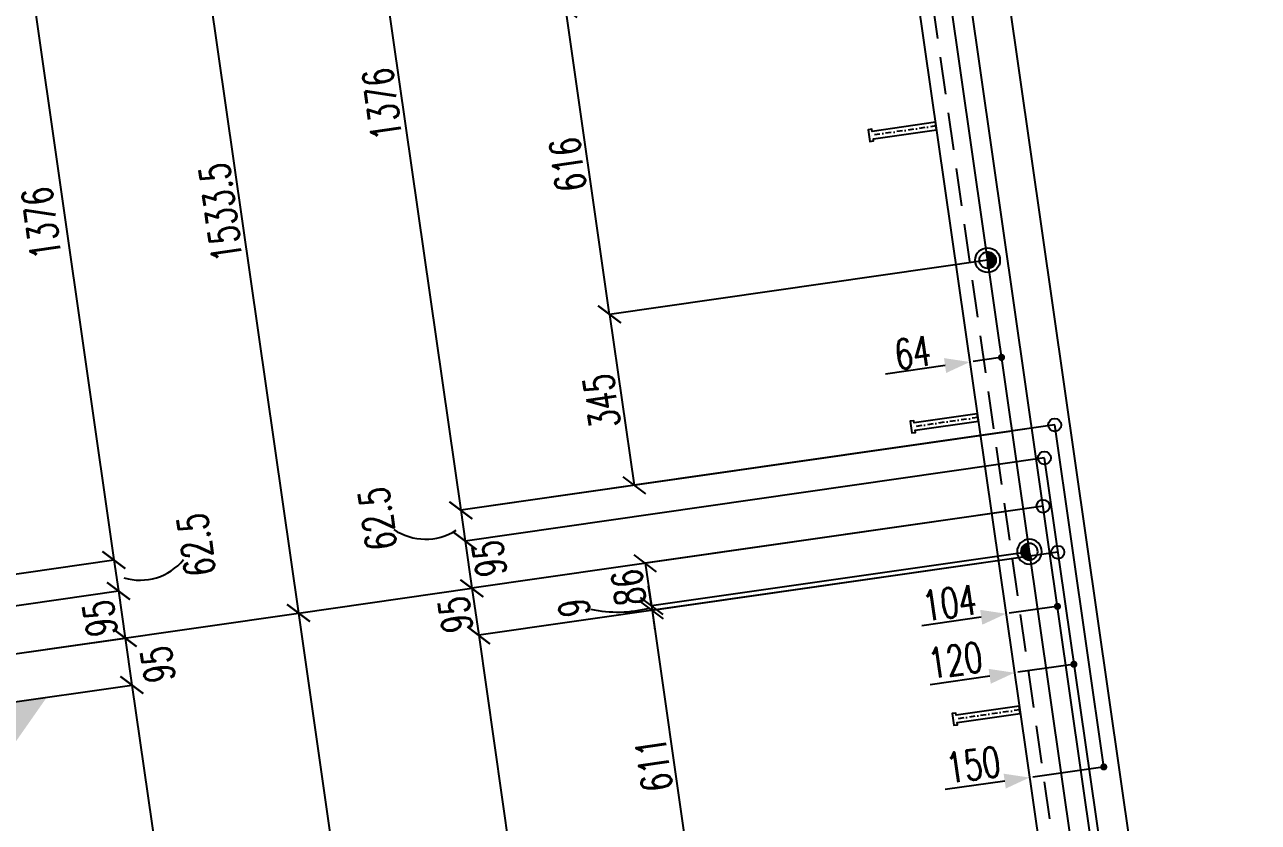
# Model space of a CAD drawing. Extents: x 142141 to 158361, y -148739 to -137259.
# Drawn here: x 152935 to 155400, y -142257 to -140664 of the extents above; entities that cross this region are included whole.
import ezdxf

# ---------------------------------------------------------------- set-up
doc = ezdxf.new("R2010")
doc.units = 0
doc.header["$LTSCALE"] = 150
doc.header["$MEASUREMENT"] = 0
doc.linetypes.add('DASHDOT', pattern=[1, 0.5, -0.25, 0, -0.25])
doc.linetypes.add('DASHED', pattern=[0.75, 0.5, -0.25])
doc.layers.get('0').update_dxf_attribs({"linetype": 'CONTINUOUS'})
for name, color, linetype in [('ASSI', 6, 'CONTINUOUS'), ('Echelon', 3, 'CONTINUOUS'), ('FORI', 2, 'CONTINUOUS'), ('LINEA_ANG', 2, 'CONTINUOUS'), ('LS', 7, 'CONTINUOUS'), ('LSP', 3, 'CONTINUOUS'), ('MZ', 6, 'DASHDOT'), ('QT_MAL', 7, 'CONTINUOUS'), ('QT_MPR', 7, 'CONTINUOUS'), ('QT_MSP', 7, 'CONTINUOUS'), ('TRAT-Y', 7, 'DASHED')]:
    doc.layers.add(name, color=color, linetype=linetype)
doc.styles.add('QUOTE', font='ROMANS8.SHX', dxfattribs={"width": 0.7})
doc.styles.add('RS', font='ROMANS8.shx', dxfattribs={"width": 0.7})
doc.styles.get("Standard").update_dxf_attribs({"font": 'ROMANS8.SHX', "width": 0.7})
doc.dimstyles.new('FRECCE1', dxfattribs={"dimtxt": 60, "dimasz": 6.6667, "dimexe": 0, "dimexo": 0, "dimgap": 1, "dimtad": 1, "dimzin": 0, "dimdsep": 46, "dimtxsty": 'RS', "dimblk1": 'QUOTP', "dimblk2": 'QUOTF', "dimsah": 1, "dimcen": 0, "dimclrd": 2, "dimclre": 2, "dimclrt": 7, "dimadec": 0, "dimazin": 0, "dimtfac": 1, "dimtix": 1, "dimtmove": 2, "dimatfit": 3, "dimldrblk": 'QUOTP', "dimfxl": 1, "dimtolj": 1, "dimtzin": 0, "dimarcsym": 0})
doc.dimstyles.new('TRATTO', dxfattribs={"dimscale": 0, "dimtxt": 60, "dimasz": 40, "dimexe": 0, "dimexo": 0, "dimgap": 10, "dimtad": 1, "dimrnd": 0.5, "dimdsep": 46, "dimtxsty": 'RS', "dimblk1": 'OBLIQUE', "dimblk2": 'OBLIQUE', "dimsah": 1, "dimcen": 0.09, "dimclrd": 2, "dimclre": 2, "dimclrt": 7, "dimadec": 0, "dimazin": 0, "dimtfac": 1, "dimtix": 1, "dimtmove": 2, "dimatfit": 3, "dimfxl": 1, "dimtolj": 1, "dimtzin": 0, "dimarcsym": 0})

# ---------------------------------------------------------------- blocks, each defined once
blk = doc.blocks.new('16')
blk.add_circle((0, 0), 1)
blk = doc.blocks.new('ASSE98')
blk.add_line((0, 0), (1, 0))
at = {"color": 7, "style": 'QUOTE', "width": 0.5, "flags": 1}
for tag, p in [('TI', (1.38308, 6.82731)), ('DI_S', (1.38308, 6.42178)), ('D_S', (1.38308, 6.02092)), ('E_S', (1.38308, 5.68065)), ('NFORI', (1.36454, 5.29792)), ('ALAR', (1.36349, 4.93246)), ('FAM', (1.3775, 4.54645)), ('ALA', (1.38308, 4.19257)), ('DISP2', (1.38308, 3.84971)), ('DISP1', (1.38308, 3.50686)), ('PINZAF', (1.38308, 3.164)), ('PINZAI', (1.38308, 2.82114)), ('TRP', (1.38308, 2.47829)), ('NP', (1.38308, 2.13543)), ('SV', (1.38308, 1.79257)), ('PESO', (1.38308, 1.44971)), ('QUA', (1.38308, 1.10686)), ('LUN', (1.38308, 0.764)), ('PROF', (1.38308, 0.42114)), ('POS', (1.38308, 0.07829))]:
    blk.add_attdef(tag, p, '', height=0.2, dxfattribs=at)
at = {"color": 7, "flags": 1}
for tag, p in [('LAV1', (3.07431, 6.82847)), ('LAV2', (3.07431, 6.49513)), ('LAV3', (3.07431, 6.1618)), ('LAV4', (3.07431, 5.82847)), ('LAV5', (3.07431, 5.49513)), ('LAV6', (3.07431, 5.1618)), ('LAV7', (3.07431, 4.82847)), ('LAV8', (3.07431, 4.49513)), ('LAV9', (3.07431, 4.1618)), ('LAV10', (3.07431, 3.82847))]:
    blk.add_attdef(tag, p, '', height=0.2, dxfattribs=at)
blk = doc.blocks.new('P20')
at = {"color": 0}
for p, q in [((0, 0.98), (0.02, 1)), ((0, 0.94), (0.06, 1)), ((1, -0.01), (0, 0.99)), ((0, 0.89), (0.1, 0.99)), ((0, 0.85), (0.14, 0.99)), ((0, 0.8), (0.18, 0.98)), ((0, 0.76), (0.22, 0.98)), ((0, 0.71), (0.25, 0.97)), ((0, 0.67), (0.29, 0.96)), ((1, -0.05), (0, 0.95)), ((0, 0.62), (0.32, 0.95)), ((0, 0.58), (0.36, 0.93)), ((0, 0.53), (0.39, 0.92)), ((0, 0.49), (0.42, 0.91)), ((1, -0.09), (0, 0.9)), ((0, 0.44), (0.45, 0.89)), ((0, 0.4), (0.48, 0.88)), ((0.99, -0.13), (0, 0.86)), ((0, 0.35), (0.51, 0.86)), ((0, 0.31), (0.54, 0.84)), ((0, 0.26), (0.56, 0.83)), ((0.99, -0.17), (0, 0.81)), ((0, 0.22), (0.59, 0.81)), ((0, 0.17), (0.61, 0.79)), ((0.98, -0.21), (0, 0.77)), ((0, 0.13), (0.64, 0.77)), ((0, 0.08), (0.66, 0.75)), ((0, 0.04), (0.69, 0.73)), ((0.97, -0.25), (0, 0.72)), ((0, -0.01), (0.71, 0.7)), ((0.96, -0.28), (0, 0.68)), ((0, -0.05), (0.73, 0.68)), ((0, -0.1), (0.75, 0.66)), ((0.95, -0.32), (0, 0.63)), ((0, -0.14), (0.77, 0.63)), ((0, -0.19), (0.79, 0.61)), ((0.94, -0.35), (0, 0.59)), ((0, -0.23), (0.81, 0.58)), ((0, -0.28), (0.83, 0.56)), ((0.92, -0.38), (0, 0.54)), ((0, -0.32), (0.85, 0.53)), ((0.91, -0.41), (0, 0.5)), ((0, -0.36), (0.87, 0.5)), ((0, -0.41), (0.88, 0.47)), ((0.9, -0.44), (0, 0.45)), ((0, -0.45), (0.9, 0.44)), ((0.88, -0.47), (0, 0.41)), ((0, -0.5), (0.91, 0.41)), ((0, -0.54), (0.92, 0.38)), ((0.87, -0.5), (0, 0.36)), ((0, -0.59), (0.94, 0.35)), ((0.85, -0.53), (0, 0.32)), ((0, -0.63), (0.95, 0.31)), ((0, -0.68), (0.96, 0.28)), ((0.83, -0.56), (0, 0.27)), ((0, -0.72), (0.97, 0.25)), ((0.81, -0.58), (0, 0.23)), ((0, -0.77), (0.98, 0.21)), ((0.79, -0.61), (0, 0.18)), ((0, -0.81), (0.99, 0.17)), ((0.77, -0.63), (0, 0.14)), ((0, -0.86), (0.99, 0.13)), ((0.75, -0.66), (0, 0.09)), ((0, -0.9), (1, 0.09)), ((0.73, -0.68), (0, 0.05)), ((0, -0.95), (1, 0.05)), ((0.71, -0.7), (0, 0.01)), ((0, -0.99), (1, 0.01)), ((1, 0.04), (0.04, 1)), ((1, 0.09), (0.09, 1)), ((0.99, 0.14), (0.14, 0.99)), ((0.98, 0.19), (0.19, 0.98)), ((0.97, 0.25), (0.25, 0.97)), ((0.95, 0.31), (0.31, 0.95)), ((0.92, 0.38), (0.38, 0.92)), ((0.88, 0.47), (0.47, 0.88)), ((0.81, 0.59), (0.59, 0.81)), ((0.69, -0.73), (0, -0.04)), ((0.66, -0.75), (0, -0.08)), ((0.64, -0.77), (0, -0.13)), ((0.61, -0.79), (0, -0.17)), ((0.59, -0.81), (0, -0.22)), ((0.56, -0.83), (0, -0.26)), ((0.54, -0.84), (0, -0.31)), ((0.51, -0.86), (0, -0.35)), ((0.48, -0.88), (0, -0.4)), ((0.45, -0.89), (0, -0.44)), ((0.42, -0.91), (0, -0.49)), ((0.39, -0.92), (0, -0.53)), ((0.36, -0.93), (0, -0.58)), ((0.32, -0.95), (0, -0.62)), ((0.29, -0.96), (0, -0.67)), ((0.25, -0.97), (0, -0.71)), ((0.22, -0.98), (0, -0.76)), ((0.18, -0.98), (0, -0.8)), ((0.14, -0.99), (0, -0.85)), ((0.1, -0.99), (0, -0.89)), ((0.04, -1), (1, -0.04)), ((0.09, -1), (1, -0.09)), ((0.14, -0.99), (0.99, -0.14)), ((0.19, -0.98), (0.98, -0.19)), ((0.25, -0.97), (0.97, -0.25)), ((0.31, -0.95), (0.95, -0.31)), ((0.38, -0.92), (0.92, -0.38)), ((0.47, -0.88), (0.88, -0.47)), ((0.59, -0.81), (0.81, -0.59))]:
    blk.add_line(p, q, dxfattribs=at)
for radius in [1.5, 1]:
    blk.add_circle((0, 0), radius)
blk = doc.blocks.new('A$C6E393FD9')
at = {"layer": 'Echelon'}
blk.add_lwpolyline([(2.5, 0), (0, 19.8), (168.6, 41.4), (167.9, 47.2), (177.8, 48.5), (181.8, 17.1), (171.9, 15.8), (171.2, 21.6), (2.5, 0)], close=True, dxfattribs=at)
at = {"layer": 'MZ', "ltscale": 0.2}
blk.add_line((1.3, 9.9), (179.8, 32.8), dxfattribs=at)
blk = doc.blocks.new('_OBLIQUE')
at = {"color": 0, "linetype": 'ByBlock'}
blk.add_line((-0.5, -0.5), (0.5, 0.5), dxfattribs=at)
blk = doc.blocks.new('*D20')
at = {"layer": 'QT_MPR', "color": 2, "lineweight": -2, "transparency": 16777216}
for p, q in [((151761, -140537.2), (153264.6, -140321.4)), ((153264.6, -140321.4), (153482.5, -141839.4)), ((151994.7, -142052.9), (153482.5, -141839.4))]:
    blk.add_line(p, q, dxfattribs=at)
at = {"layer": 'QT_MPR', "color": 2, "lineweight": -2, "transparency": 16777216, "xscale": 40, "yscale": 40, "zscale": 40}
for p, rotation in [((153264.6, -140321.4), 98.1661393023543), ((153482.5, -141839.4), 278.1661393023543)]:
    blk.add_blockref('_OBLIQUE', p, dxfattribs=dict(at, rotation=rotation))
at = {"layer": 'QT_MPR', "color": 7, "transparency": 16777216, "insert": (153327.2, -141039), "char_height": 60, "attachment_point": 5, "rotation": 98.1661, "style": 'RS'}
blk.add_mtext('\\A1;1533.5', dxfattribs=at)
blk = doc.blocks.new('*D28')
at = {"layer": 'QT_MPR', "color": 2, "lineweight": -2, "transparency": 16777216}
for p, q in [((151761, -140537.2), (152918.2, -140371.1)), ((152918.2, -140371.1), (153113.6, -141733.2)), ((151926.8, -141903.5), (153113.6, -141733.2))]:
    blk.add_line(p, q, dxfattribs=at)
at = {"layer": 'QT_MPR', "color": 2, "lineweight": -2, "transparency": 16777216, "xscale": 40, "yscale": 40, "zscale": 40}
for p, rotation in [((152918.2, -140371.1), 98.1661393023543), ((153113.6, -141733.2), 278.1661393023543)]:
    blk.add_blockref('_OBLIQUE', p, dxfattribs=dict(at, rotation=rotation))
at = {"layer": 'QT_MPR', "color": 7, "transparency": 16777216, "insert": (152968.8, -141060.3), "char_height": 60, "attachment_point": 5, "rotation": 98.1661, "style": 'RS'}
blk.add_mtext('\\A1;1376', dxfattribs=at)
blk = doc.blocks.new('*D36')
at = {"layer": 'QT_MPR', "color": 2, "lineweight": -2, "transparency": 16777216}
for p, q in [((151994.7, -142052.9), (153482.5, -141839.4)), ((153482.5, -141839.4), (153699.6, -143352.8)), ((152196, -143568.5), (153699.6, -143352.8))]:
    blk.add_line(p, q, dxfattribs=at)
at = {"layer": 'QT_MPR', "color": 2, "lineweight": -2, "transparency": 16777216, "xscale": 40, "yscale": 40, "zscale": 40}
for p, rotation in [((153482.5, -141839.4), 98.1661393023543), ((153699.6, -143352.8), 278.1661393023543)]:
    blk.add_blockref('_OBLIQUE', p, dxfattribs=dict(at, rotation=rotation))
at = {"layer": 'QT_MPR', "color": 7, "transparency": 16777216, "insert": (153551.4, -142601.8), "char_height": 60, "attachment_point": 5, "rotation": 98.1661, "style": 'RS'}
blk.add_mtext('\\A1;1529', dxfattribs=at)
blk = doc.blocks.new('*D38')
at = {"layer": 'QT_MPR', "color": 2, "lineweight": -2, "transparency": 16777216}
for p, q in [((151926.8, -141903.5), (153113.6, -141733.2)), ((153113.6, -141733.2), (153122.5, -141794.9)), ((151965.2, -141961), (153122.5, -141794.9))]:
    blk.add_line(p, q, dxfattribs=at)
at = {"layer": 'QT_MPR', "color": 2, "lineweight": -2, "transparency": 16777216, "xscale": 40, "yscale": 40, "zscale": 40}
for p, rotation in [((153113.6, -141733.2), 98.1661393023543), ((153122.5, -141794.9), 278.1661393023543)]:
    blk.add_blockref('_OBLIQUE', p, dxfattribs=dict(at, rotation=rotation))
at = {"layer": 'QT_MPR', "color": 7, "transparency": 16777216, "insert": (153278.1, -141703), "char_height": 60, "attachment_point": 5, "rotation": 98.1661, "style": 'RS'}
blk.add_mtext('\\A1;62.5', dxfattribs=at)
blk = doc.blocks.new('*D39')
at = {"layer": 'QT_MPR', "color": 2, "lineweight": -2, "transparency": 16777216}
for p, q in [((151965.2, -141961), (153122.5, -141794.9)), ((153122.5, -141794.9), (153136, -141889.1)), ((151994.7, -142052.9), (153136, -141889.1))]:
    blk.add_line(p, q, dxfattribs=at)
at = {"layer": 'QT_MPR', "color": 2, "lineweight": -2, "transparency": 16777216, "xscale": 40, "yscale": 40, "zscale": 40}
for p, rotation in [((153122.5, -141794.9), 98.1661393023543), ((153136, -141889.1), 278.1661393023543)]:
    blk.add_blockref('_OBLIQUE', p, dxfattribs=dict(at, rotation=rotation))
at = {"layer": 'QT_MPR', "color": 7, "transparency": 16777216, "insert": (153085.9, -141849.9), "char_height": 60, "attachment_point": 5, "rotation": 98.1661, "style": 'RS'}
blk.add_mtext('\\A1;95', dxfattribs=at)
blk = doc.blocks.new('*D40')
at = {"layer": 'QT_MPR', "color": 2, "lineweight": -2, "transparency": 16777216}
for p, q in [((151994.7, -142052.9), (153136, -141889.1)), ((153136, -141889.1), (153149.5, -141983.1)), ((151992.3, -142149.2), (153149.5, -141983.1))]:
    blk.add_line(p, q, dxfattribs=at)
at = {"layer": 'QT_MPR', "color": 2, "lineweight": -2, "transparency": 16777216, "xscale": 40, "yscale": 40, "zscale": 40}
for p, rotation in [((153136, -141889.1), 98.1661393023543), ((153149.5, -141983.1), 278.1661393023543)]:
    blk.add_blockref('_OBLIQUE', p, dxfattribs=dict(at, rotation=rotation))
at = {"layer": 'QT_MPR', "color": 7, "transparency": 16777216, "insert": (153201.5, -141941.8), "char_height": 60, "attachment_point": 5, "rotation": 98.1661, "style": 'RS'}
blk.add_mtext('\\A1;95', dxfattribs=at)
blk = doc.blocks.new('*D41')
at = {"layer": 'QT_MPR', "color": 2, "lineweight": -2, "transparency": 16777216}
for p, q in [((151992.3, -142149.2), (153149.5, -141983.1)), ((153149.5, -141983.1), (153353.2, -143402.5)), ((152196, -143568.5), (153353.2, -143402.5))]:
    blk.add_line(p, q, dxfattribs=at)
at = {"layer": 'QT_MPR', "color": 2, "lineweight": -2, "transparency": 16777216, "xscale": 40, "yscale": 40, "zscale": 40}
for p, rotation in [((153149.5, -141983.1), 98.1661393023543), ((153353.2, -143402.5), 278.1661393023543)]:
    blk.add_blockref('_OBLIQUE', p, dxfattribs=dict(at, rotation=rotation))
at = {"layer": 'QT_MPR', "color": 7, "transparency": 16777216, "insert": (153211.7, -142698.5), "char_height": 60, "attachment_point": 5, "rotation": 98.1661, "style": 'RS'}
blk.add_mtext('\\A1;1434', dxfattribs=at)
blk = doc.blocks.new('*D61')
at = {"layer": 'QT_MPR', "color": 2, "lineweight": -2, "transparency": 16777216}
for p, q in [((154768.2, -140105.6), (153611.1, -140271.7)), ((153611.1, -140271.7), (153806.5, -141633.8)), ((154908.2, -141475.7), (153806.5, -141633.8))]:
    blk.add_line(p, q, dxfattribs=at)
at = {"layer": 'QT_MPR', "color": 2, "lineweight": -2, "transparency": 16777216, "xscale": 40, "yscale": 40, "zscale": 40}
for p, rotation in [((153611.1, -140271.7), 98.16613930234844), ((153806.5, -141633.8), 278.1661393023484)]:
    blk.add_blockref('_OBLIQUE', p, dxfattribs=dict(at, rotation=rotation))
at = {"layer": 'QT_MPR', "color": 7, "transparency": 16777216, "insert": (153649.7, -140822.5), "char_height": 60, "attachment_point": 5, "rotation": 98.1661, "style": 'RS'}
blk.add_mtext('\\A1;1376', dxfattribs=at)
blk = doc.blocks.new('*D62')
at = {"layer": 'QT_MPR', "color": 2, "lineweight": -2, "transparency": 16777216}
for p, q in [((154859.3, -141134.3), (154104, -141242.7)), ((154104, -141242.7), (154153, -141584.1)), ((154993.4, -141463.5), (154153, -141584.1))]:
    blk.add_line(p, q, dxfattribs=at)
at = {"layer": 'QT_MPR', "color": 2, "lineweight": -2, "transparency": 16777216, "xscale": 40, "yscale": 40, "zscale": 40}
for p, rotation in [((154104, -141242.7), 98.1661393023543), ((154153, -141584.1), 278.1661393023543)]:
    blk.add_blockref('_OBLIQUE', p, dxfattribs=dict(at, rotation=rotation))
at = {"layer": 'QT_MPR', "color": 7, "transparency": 16777216, "insert": (154088.2, -141415.8), "char_height": 60, "attachment_point": 5, "rotation": 98.1661, "style": 'RS'}
blk.add_mtext('\\A1;345', dxfattribs=at)
blk = doc.blocks.new('*D63')
at = {"layer": 'QT_MPR', "color": 2, "lineweight": -2, "transparency": 16777216}
for p, q in [((154993.4, -141463.5), (153806.5, -141633.8)), ((154972.7, -141529.4), (153815.4, -141695.5)), ((153806.5, -141633.8), (153815.4, -141695.5))]:
    blk.add_line(p, q, dxfattribs=at)
at = {"layer": 'QT_MPR', "color": 2, "lineweight": -2, "transparency": 16777216, "xscale": 40, "yscale": 40, "zscale": 40}
for p, rotation in [((153806.5, -141633.8), 98.1661393023543), ((153815.4, -141695.5), 278.1661393023543)]:
    blk.add_blockref('_OBLIQUE', p, dxfattribs=dict(at, rotation=rotation))
at = {"layer": 'QT_MPR', "color": 7, "transparency": 16777216, "insert": (153640.2, -141651), "char_height": 60, "attachment_point": 5, "rotation": 98.1661, "style": 'RS'}
blk.add_mtext('\\A1;62.5', dxfattribs=at)
blk = doc.blocks.new('*D64')
at = {"layer": 'QT_MPR', "color": 2, "lineweight": -2, "transparency": 16777216}
for p, q in [((154972.7, -141529.4), (153815.4, -141695.5)), ((154970.2, -141625.9), (153828.9, -141789.6)), ((153815.4, -141695.5), (153828.9, -141789.6))]:
    blk.add_line(p, q, dxfattribs=at)
at = {"layer": 'QT_MPR', "color": 2, "lineweight": -2, "transparency": 16777216, "xscale": 40, "yscale": 40, "zscale": 40}
for p, rotation in [((153815.4, -141695.5), 98.1661393023543), ((153828.9, -141789.6), 278.1661393023543)]:
    blk.add_blockref('_OBLIQUE', p, dxfattribs=dict(at, rotation=rotation))
at = {"layer": 'QT_MPR', "color": 7, "transparency": 16777216, "insert": (153863.9, -141730.4), "char_height": 60, "attachment_point": 5, "rotation": 98.1661, "style": 'RS'}
blk.add_mtext('\\A1;95', dxfattribs=at)
blk = doc.blocks.new('*D65')
at = {"layer": 'QT_MPR', "color": 2, "lineweight": -2, "transparency": 16777216}
for p, q in [((154970.2, -141625.9), (153828.9, -141789.6)), ((154999.5, -141717.6), (153842.4, -141883.7)), ((153828.9, -141789.6), (153842.4, -141883.7))]:
    blk.add_line(p, q, dxfattribs=at)
at = {"layer": 'QT_MPR', "color": 2, "lineweight": -2, "transparency": 16777216, "xscale": 40, "yscale": 40, "zscale": 40}
for p, rotation in [((153828.9, -141789.6), 98.16613930234844), ((153842.4, -141883.7), 278.1661393023484)]:
    blk.add_blockref('_OBLIQUE', p, dxfattribs=dict(at, rotation=rotation))
at = {"layer": 'QT_MPR', "color": 7, "transparency": 16777216, "insert": (153796.1, -141842.3), "char_height": 60, "attachment_point": 5, "rotation": 98.1661, "style": 'RS'}
blk.add_mtext('\\A1;95', dxfattribs=at)
blk = doc.blocks.new('*D66')
at = {"layer": 'QT_MPR', "color": 2, "lineweight": -2, "transparency": 16777216}
for p, q in [((154999.5, -141717.6), (153842.4, -141883.7)), ((153842.4, -141883.7), (154046.1, -143303.1)), ((155203.2, -143137), (154046.1, -143303.1))]:
    blk.add_line(p, q, dxfattribs=at)
at = {"layer": 'QT_MPR', "color": 2, "lineweight": -2, "transparency": 16777216, "xscale": 40, "yscale": 40, "zscale": 40}
for p, rotation in [((153842.4, -141883.7), 98.16613930234844), ((154046.1, -143303.1), 278.1661393023484)]:
    blk.add_blockref('_OBLIQUE', p, dxfattribs=dict(at, rotation=rotation))
at = {"layer": 'QT_MPR', "color": 7, "transparency": 16777216, "insert": (153904.6, -142599.1), "char_height": 60, "attachment_point": 5, "rotation": 98.1661, "style": 'RS'}
blk.add_mtext('\\A1;1434', dxfattribs=at)
blk = doc.blocks.new('*D71')
at = {"layer": 'QT_MSP', "color": 2, "lineweight": -2, "transparency": 16777216}
for p, q in [((154970.2, -141625.9), (154175.4, -141739.9)), ((154942.8, -141716.7), (154187.6, -141825.1)), ((154175.4, -141739.9), (154187.6, -141825.1))]:
    blk.add_line(p, q, dxfattribs=at)
at = {"layer": 'QT_MSP', "color": 2, "lineweight": -2, "transparency": 16777216, "xscale": 40, "yscale": 40, "zscale": 40}
for p, rotation in [((154175.4, -141739.9), 98.16613930234844), ((154187.6, -141825.1), 278.1661393023484)]:
    blk.add_blockref('_OBLIQUE', p, dxfattribs=dict(at, rotation=rotation))
at = {"layer": 'QT_MSP', "color": 7, "transparency": 16777216, "insert": (154141.9, -141788.2), "char_height": 60, "attachment_point": 5, "rotation": 98.1661, "style": 'RS'}
blk.add_mtext('\\A1;86', dxfattribs=at)
blk = doc.blocks.new('*D72')
at = {"layer": 'QT_MSP', "color": 2, "lineweight": -2, "transparency": 16777216}
for p, q in [((154942.8, -141716.7), (154187.6, -141825.1)), ((154999.5, -141717.6), (154188.8, -141834)), ((154187.6, -141825.1), (154181.9, -141785.5)), ((154187.6, -141825.1), (154188.8, -141834)), ((154188.8, -141834), (154194.5, -141873.6))]:
    blk.add_line(p, q, dxfattribs=at)
at = {"layer": 'QT_MSP', "color": 2, "lineweight": -2, "transparency": 16777216, "xscale": 40, "yscale": 40, "zscale": 40}
for p, rotation in [((154187.6, -141825.1), 278.1661393023484), ((154188.8, -141834), 98.16613930234844)]:
    blk.add_blockref('_OBLIQUE', p, dxfattribs=dict(at, rotation=rotation))
at = {"layer": 'QT_MSP', "color": 7, "transparency": 16777216, "insert": (154033.1, -141828.5), "char_height": 60, "attachment_point": 5, "rotation": 98.1661, "style": 'RS'}
blk.add_mtext('\\A1;9', dxfattribs=at)
blk = doc.blocks.new('*D73')
at = {"layer": 'QT_MSP', "color": 2, "lineweight": -2, "transparency": 16777216}
for p, q in [((154999.5, -141717.6), (154188.8, -141834)), ((154188.8, -141834), (154275.6, -142438.8)), ((155030.9, -142330.4), (154275.6, -142438.8))]:
    blk.add_line(p, q, dxfattribs=at)
at = {"layer": 'QT_MSP', "color": 2, "lineweight": -2, "transparency": 16777216, "xscale": 40, "yscale": 40, "zscale": 40}
for p, rotation in [((154188.8, -141834), 98.16613930234844), ((154275.6, -142438.8), 278.1661393023484)]:
    blk.add_blockref('_OBLIQUE', p, dxfattribs=dict(at, rotation=rotation))
at = {"layer": 'QT_MSP', "color": 7, "transparency": 16777216, "insert": (154192.6, -142142.1), "char_height": 60, "attachment_point": 5, "rotation": 98.1661, "style": 'RS'}
blk.add_mtext('\\A1;611', dxfattribs=at)
blk = doc.blocks.new('QUOTP')
at = {"layer": 'ASSI', "color": 2, "const_width": 1.07}
blk.add_lwpolyline([(-0.53, 0, 1), (0.53, 0, 1)], format="xyb", close=True, dxfattribs=at)
blk = doc.blocks.new('QUOTF')
at = {"layer": 'LS', "color": 2}
blk.add_line((7.5, 0), (25.5, 0), dxfattribs=at)
blk.add_solid([(7.5, 2.25), (0, 0), (7.5, -2.25)], dxfattribs=at)
blk = doc.blocks.new('*D143')
at = {"layer": 'QT_MAL', "color": 2, "lineweight": -2, "transparency": 16777216}
for p, q in [((155025.1, -141942.4), (154919.5, -141957.6)), ((155031.7, -141941.5), (155031.7, -141941.5)), ((154912.9, -141958.5), (154912.9, -141958.5))]:
    blk.add_line(p, q, dxfattribs=at)
at = {"layer": 'QT_MAL', "color": 2, "lineweight": -2, "transparency": 16777216, "xscale": 6.6667, "yscale": 6.6667, "zscale": 6.6667}
for name, p, rotation in [('QUOTF', (154912.9, -141958.5), 188.1661393023543), ('QUOTP', (155031.7, -141941.5), 8.166139302354312)]:
    blk.add_blockref(name, p, dxfattribs=dict(at, rotation=rotation))
at = {"layer": 'QT_MAL', "color": 7, "transparency": 16777216, "insert": (154794.6, -141933.5), "char_height": 60, "attachment_point": 5, "rotation": 8.1661, "style": 'RS'}
blk.add_mtext('\\A1;120', dxfattribs=at)
blk = doc.blocks.new('*D144')
at = {"layer": 'QT_MAL', "color": 2, "lineweight": -2, "transparency": 16777216}
for p, q in [((154992.3, -141826.8), (154902.6, -141839.7)), ((154998.9, -141825.9), (154998.9, -141825.9)), ((154896, -141840.6), (154896, -141840.6))]:
    blk.add_line(p, q, dxfattribs=at)
at = {"layer": 'QT_MAL', "color": 2, "lineweight": -2, "transparency": 16777216, "xscale": 6.6667, "yscale": 6.6667, "zscale": 6.6667}
for name, p, rotation in [('QUOTF', (154896, -141840.6), 188.1661393023543), ('QUOTP', (154998.9, -141825.9), 8.166139302354312)]:
    blk.add_blockref(name, p, dxfattribs=dict(at, rotation=rotation))
at = {"layer": 'QT_MAL', "color": 7, "transparency": 16777216, "insert": (154783.3, -141819), "char_height": 60, "attachment_point": 5, "rotation": 8.1661, "style": 'RS'}
blk.add_mtext('\\A1;104', dxfattribs=at)
blk = doc.blocks.new('*D145')
at = {"layer": 'QT_MAL', "color": 2, "lineweight": -2, "transparency": 16777216}
for p, q in [((154880.5, -141329.6), (154830.4, -141336.8)), ((154887.1, -141328.6), (154887.1, -141328.6))]:
    blk.add_line(p, q, dxfattribs=at)
at = {"layer": 'QT_MAL', "color": 2, "lineweight": -2, "transparency": 16777216, "xscale": 6.6667, "yscale": 6.6667, "zscale": 6.6667}
for name, p, rotation in [('QUOTF', (154823.8, -141337.7), 188.1661393023543), ('QUOTP', (154887.1, -141328.6), 8.166139302354312)]:
    blk.add_blockref(name, p, dxfattribs=dict(at, rotation=rotation))
at = {"layer": 'QT_MAL', "color": 7, "transparency": 16777216, "insert": (154709.7, -141319.1), "char_height": 60, "attachment_point": 5, "rotation": 8.1661, "style": 'RS'}
blk.add_mtext('\\A1;64', dxfattribs=at)
blk = doc.blocks.new('*D146')
at = {"layer": 'QT_MAL', "color": 2, "lineweight": -2, "transparency": 16777216}
for p, q in [((155084.8, -142147.5), (154949.5, -142166.9)), ((155091.4, -142146.6), (155091.4, -142146.6)), ((154942.9, -142167.9), (154942.9, -142167.9))]:
    blk.add_line(p, q, dxfattribs=at)
at = {"layer": 'QT_MAL', "color": 2, "lineweight": -2, "transparency": 16777216, "xscale": 6.6667, "yscale": 6.6667, "zscale": 6.6667}
for name, p, rotation in [('QUOTP', (155091.4, -142146.6), 8.166139302354312), ('QUOTF', (154942.9, -142167.9), 188.1661393023543)]:
    blk.add_blockref(name, p, dxfattribs=dict(at, rotation=rotation))
at = {"layer": 'QT_MAL', "color": 7, "transparency": 16777216, "insert": (154830.5, -142142.5), "char_height": 60, "attachment_point": 5, "rotation": 8.1661, "style": 'RS'}
blk.add_mtext('\\A1;150', dxfattribs=at)
blk = doc.blocks.new('*D164')
at = {"layer": 'QT_MPR', "color": 2, "lineweight": -2, "transparency": 16777216}
for p, q in [((154771.8, -140524.5), (154016.5, -140632.8)), ((154104, -141242.7), (154016.5, -140632.8)), ((154859.3, -141134.3), (154104, -141242.7))]:
    blk.add_line(p, q, dxfattribs=at)
at = {"layer": 'QT_MPR', "color": 2, "lineweight": -2, "transparency": 16777216, "xscale": 40, "yscale": 40, "zscale": 40}
for p, rotation in [((154016.5, -140632.8), 98.1661393023487), ((154104, -141242.7), 278.1661393023487)]:
    blk.add_blockref('_OBLIQUE', p, dxfattribs=dict(at, rotation=rotation))
at = {"layer": 'QT_MPR', "color": 7, "transparency": 16777216, "insert": (154020.6, -140943.5), "char_height": 60, "attachment_point": 5, "rotation": 98.1661, "style": 'RS'}
blk.add_mtext('\\A1;616', dxfattribs=at)

msp = doc.modelspace()

# ---------------------------------------------------------------- linework, layer by layer
at = {"layer": 'LINEA_ANG'}
for p, q in [((155400.204, -144087.311), (154531.605, -138034.315)), ((154353.43, -138059.883), (155222.029, -144112.879))]:
    msp.add_line(p, q, dxfattribs=at)
at = {"layer": 'LS', "color": 6}
for p, q in [((155302.714, -144224.585), (154416.863, -138051.361)), ((155342.309, -144218.904), (154456.457, -138045.679)), ((155091.403, -142146.576), (154993.377, -141463.466)), ((154972.554, -141529.561), (155203.222, -143137.011))]:
    msp.add_line(p, q, dxfattribs=at)
at = {"layer": 'LS', "color": 2}
msp.add_line((153482.451, -141839.362), (153828.902, -141789.647), dxfattribs=at)
at = {"layer": 'LS', "color": 6}
for centre, radius, start, end in [((153736.183, -141577.901), 113.744, 236.07902, 302.52504), ((153165.433, -141659.804), 113.744, 253.807238, 320.253258), ((154120.561, -141587.157), 250.123, 257.438075, 284.784906)]:
    msp.add_arc(centre, radius, start, end, dxfattribs=at)
at = {"layer": 'LSP'}
msp.add_solid([(152909.606, -142107.368), (152979.606, -142007.368), (152909.606, -142017.368)], dxfattribs=at)
at = {"layer": 'TRAT-Y'}
msp.add_line((154381.146, -138055.906), (155249.745, -144108.902), dxfattribs=at)

# ---------------------------------------------------------------- block references
at = {"layer": 'ASSI', "xscale": 6114.999999999999, "rotation": 278.1661393023512}
msp.add_blockref('ASSE98', (154353.43, -138059.883), dxfattribs=at)
at = {"layer": 'FORI', "xscale": 16.5, "yscale": 16.5, "zscale": 16.5}
msp.add_blockref('P20', (154859.263, -141134.315), dxfattribs=at)
at = {"layer": 'FORI'}
for name, p, xscale, yscale, zscale, rotation in [('16', (154993.377, -141463.466), 13, 13, 13, 16.29152376070279), ('16', (154972.66, -141529.429), 13, 13, 13, 16.29152376070279), ('16', (154970.211, -141625.87), 13, 13, 13, 16.33227860470284), ('P20', (154942.832, -141716.68), -16.5, 16.5, 16.5, 16.33227860470287), ('16', (154999.543, -141717.634), 12.99999999999999, 12.99999999999999, 12.99999999999999, 16.43996328970288)]:
    msp.add_blockref(name, p, dxfattribs=dict(at, xscale=xscale, yscale=yscale, zscale=zscale, rotation=rotation))
at = {"layer": 'LS', "zscale": 0.7500000000000001}
for p, xscale, yscale, rotation in [((154759.04, -140873.152), -0.7500000000000001, 0.7500000000000002, 15.46334860503326), ((154842.61, -141455.526), -0.7500000000000002, 0.75, 15.46334860503078), ((154926.416, -142039.543), -0.7500000000000002, 0.75, 15.46334860503078)]:
    msp.add_blockref('A$C6E393FD9', p, dxfattribs=dict(at, xscale=xscale, yscale=yscale, rotation=rotation))

# ---------------------------------------------------------------- dimensions: what is measured, and where the dimension line sits
at = {"layer": 'QT_MAL'}
for base, p1, p2, text, picture, middle in [((154823.794, -141337.708), (154887.146, -141328.617), (154823.794, -141337.708), '64', '*D145', (154709.732, -141319.138)), ((154895.966, -141840.65), (154998.912, -141825.877), (154895.966, -141840.65), '104', '*D144', (154783.258, -141819.034)), ((154912.879, -141958.508), (155031.662, -141941.463), (154912.879, -141958.508), '120', '*D143', (154794.642, -141933.539)), ((154942.924, -142167.883), (155091.403, -142146.576), (154942.924, -142167.883), '150', '*D146', (154830.475, -142142.504))]:
    dim = msp.add_linear_dim(base=base, p1=p1, p2=p2, angle=188.166139, text=text, dimstyle='FRECCE1', dxfattribs=at)
    dim.commit()
    dim.dimension.update_dxf_attribs({"geometry": picture, "text_midpoint": middle, "dimtype": 160})
at = {"layer": 'QT_MPR'}
for base, p1, p2, text, picture, middle in [((153806.535, -141633.777), (154768.223, -140105.638), (154908.249, -141475.682), '1376', '*D61', (153649.709, -140822.514)), ((153482.451, -141839.362), (151761.027, -140537.167), (151994.69, -142052.854), '1533.5', '*D20', (153327.188, -141038.989)), ((153815.391, -141695.496), (154993.377, -141463.466), (154972.66, -141529.429), '62.5', '*D63', (153640.19, -141651.023)), ((153828.902, -141789.647), (154972.66, -141529.429), (154970.211, -141625.87), '95', '*D64', (153863.908, -141730.351)), ((153122.489, -141794.927), (151926.79, -141903.518), (151965.221, -141960.993), '62.5', '*D38', (153278.114, -141702.98)), ((153842.396, -141883.683), (154970.211, -141625.87), (154999.543, -141717.634), '95', '*D65', (153796.054, -141842.347)), ((154046.075, -143303.061), (154999.543, -141717.634), (155203.222, -143137.011), '1434', '*D66', (153904.641, -142599.054)), ((153136, -141889.078), (151965.221, -141960.993), (151994.69, -142052.854), '95', '*D39', (153085.868, -141849.865)), ((153699.624, -143352.776), (151994.69, -142052.854), (152196.026, -143568.541), '1529', '*D36', (153551.443, -142601.751)), ((153149.494, -141983.114), (151994.69, -142052.854), (151992.347, -142149.164), '95', '*D40', (153201.451, -141941.778)), ((153353.173, -143402.492), (151992.347, -142149.164), (152196.026, -143568.541), '1434', '*D41', (153211.739, -142698.485))]:
    dim = msp.add_linear_dim(base=base, p1=p1, p2=p2, angle=98.166139, text=text, dimstyle='TRATTO', override={"dimscale": 1}, dxfattribs=at)
    dim.commit()
    dim.dimension.update_dxf_attribs({"geometry": picture, "text_midpoint": middle, "dimtype": 160})
for base, p1, p2, picture, middle in [((153113.632, -141733.207), (151761.027, -140537.167), (151926.79, -141903.518), '*D28', (152968.814, -141060.274)), ((154152.986, -141584.061), (154859.263, -141134.315), (154993.377, -141463.466), '*D62', (154088.177, -141415.812))]:
    dim = msp.add_linear_dim(base=base, p1=p1, p2=p2, angle=98.166139, dimstyle='TRATTO', override={"dimscale": 1}, dxfattribs=at)
    dim.commit()
    dim.dimension.update_dxf_attribs({"geometry": picture, "text_midpoint": middle, "dimtype": 160})
dim = msp.add_linear_dim(base=(154016.4873, -140632.8464), p1=(154859.2635, -141134.3153), p2=(154771.7508, -140524.4668), angle=98.166139, dimstyle='TRATTO', override={"dimscale": 1}, dxfattribs=at)
dim.commit()
dim.dimension.update_dxf_attribs({"geometry": '*D164', "text_midpoint": (154020.6492, -140943.4524)})
at = {"layer": 'QT_MSP'}
for base, p1, p2, text, picture, middle in [((154187.569, -141825.059), (154970.211, -141625.87), (154942.832, -141716.68), '86', '*D71', (154141.866, -141788.177)), ((154188.847, -141833.968), (154942.832, -141716.68), (154999.543, -141717.634), '9', '*D72', (154033.054, -141828.517)), ((154275.636, -142438.773), (154999.543, -141717.634), (155030.899, -142330.393), '611', '*D73', (154192.647, -142142.052))]:
    dim = msp.add_linear_dim(base=base, p1=p1, p2=p2, angle=98.166139, text=text, dimstyle='TRATTO', override={"dimscale": 1}, dxfattribs=at)
    dim.commit()
    dim.dimension.update_dxf_attribs({"geometry": picture, "text_midpoint": middle, "dimtype": 160})

doc.saveas('drawing.dxf')
